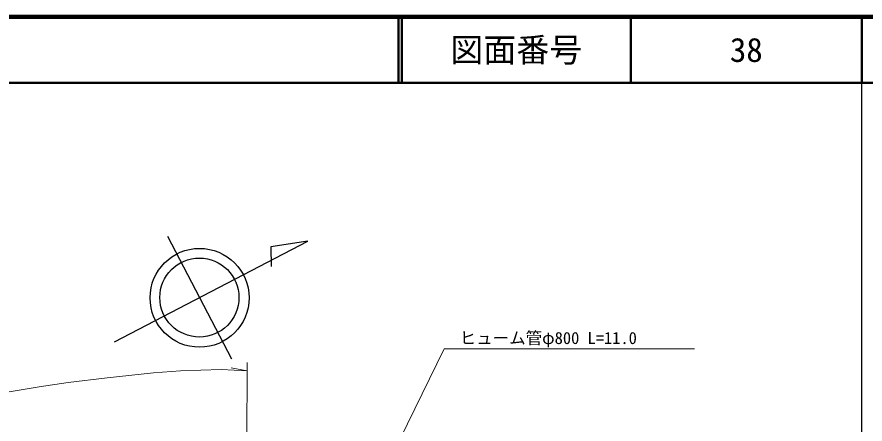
# Model space of a CAD drawing. Units: millimetres, scale not verified. Extents: x 40000 to 680000, y 20000 to 380000.
# Drawn here: x 450918 to 579500, y 318208 to 380000 of the extents above; entities that cross this region are included whole.
import ezdxf
from ezdxf.enums import TextEntityAlignment as Align

# ---------------------------------------------------------------- set-up
doc = ezdxf.new("R2010")
doc.units = ezdxf.units.MM
doc.header["$LTSCALE"] = 1000
for name, color, linetype, lineweight in [('M-BMK-SRVR', 3, 'Continuous', 25), ('M-STR-HTXT', 7, 'Continuous', 13), ('M-TTL', 2, 'Continuous', 140), ('M-TTL-BAND', 7, 'Continuous', 25), ('M-TTL-LINE', 7, 'Continuous', 50)]:
    doc.layers.add(name, color=color, linetype=linetype, lineweight=lineweight)
doc.layers.add('M-TTL-TXT', color=7, linetype='Continuous')
doc.styles.add('ＭＳ ゴシック', font='')
doc.styles.get('ＭＳ ゴシック').set_extended_font_data('MS Gothic')

msp = doc.modelspace()

# ---------------------------------------------------------------- linework, layer by layer
at = {"layer": 'M-BMK-SRVR'}
for p, q in [((465728, 330698), (495008, 345982)), ((473723, 346716), (483441, 328100)), ((495008, 345982), (489410, 345097)), ((489410, 345097), (489458, 342097))]:
    msp.add_line(p, q, dxfattribs=at)
for centre, radius in [((478602, 337370), 7500), ((478582, 337408), 6000)]:
    msp.add_circle(centre, radius, dxfattribs=at)
at = {"layer": 'M-STR-HTXT'}
for p, q in [((485830, 326305), (483418, 326760)), ((485837, 327533), (485735, 310016))]:
    msp.add_line(p, q, dxfattribs=at)
for points in [[(499018, 295476), (515676, 329648), (553663, 329648)], [(385515, 308939), (390030, 310062), (395302, 311323), (425946, 318561), (432019, 319743), (436345, 320699), (440824, 321651), (449733, 323084), (454271, 323854), (458676, 324534), (464571, 325216), (471641, 325959), (475724, 326305), (481879, 326491), (485830, 326305)]]:
    msp.add_lwpolyline(points, dxfattribs=at)
at = {"layer": 'M-TTL'}
msp.add_line((680000, 380000), (40000, 380000), dxfattribs=at)
at = {"layer": 'M-TTL-BAND'}
msp.add_line((579000, 20000), (579000, 370000), dxfattribs=at)
at = {"layer": 'M-TTL-LINE'}
for p, q in [((508747, 380000), (508747, 370000)), ((509247, 380000), (509247, 370000)), ((543997, 380000), (543997, 370000)), ((579000, 380000), (579000, 370000)), ((40000, 370000), (680000, 370000))]:
    msp.add_line(p, q, dxfattribs=at)

# ---------------------------------------------------------------- texts
at = {"layer": 'M-STR-HTXT', "style": 'ＭＳ ゴシック'}
msp.add_text('ヒューム管φ800 L=11.0', height=1833, dxfattribs=at).set_placement((518041, 329802), align=Align.BOTTOM_LEFT)
at = {"layer": 'M-TTL-TXT', "style": 'ＭＳ ゴシック'}
for s, p in [('図面番号', (526622, 375000)), ('38', (561497, 375000))]:
    msp.add_text(s, height=3666, dxfattribs=at).set_placement(p, align=Align.MIDDLE_CENTER)

doc.saveas('drawing.dxf')
